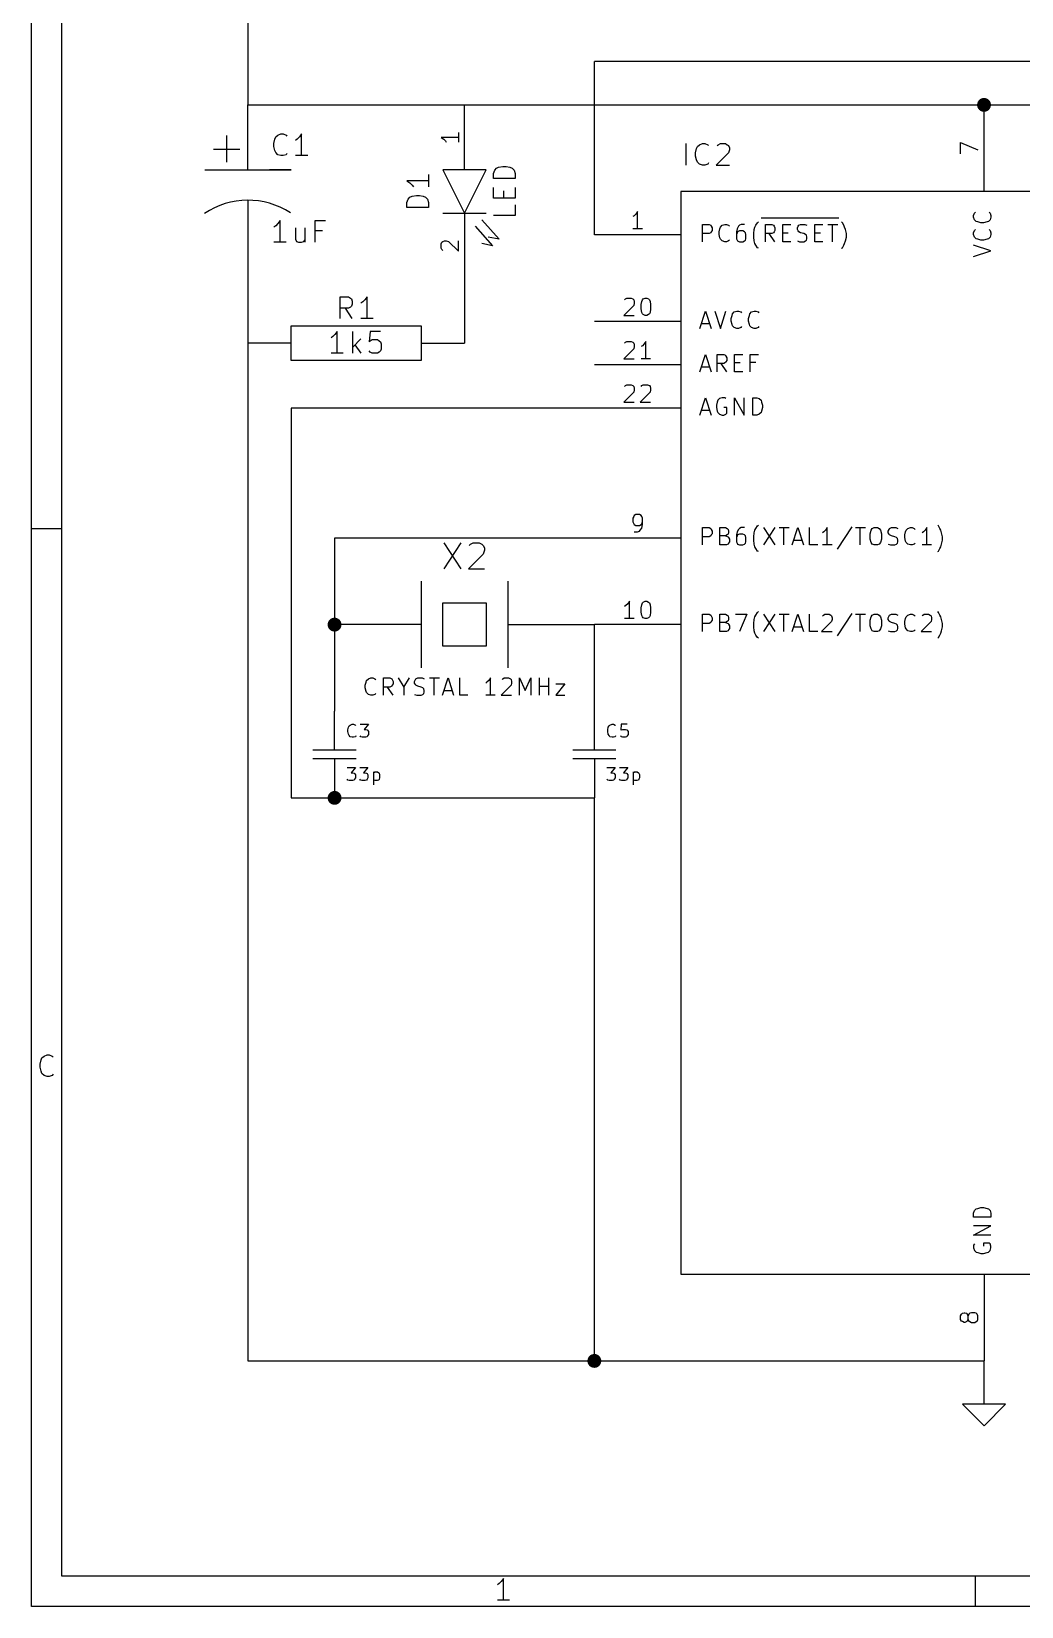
# Model space of a CAD drawing. Extents: x 4000 to 113000, y 4000 to 78670.
# Drawn here: x 4000 to 26866, y 4000 to 40365 of the extents above; entities that cross this region are included whole.
import ezdxf

# ---------------------------------------------------------------- set-up
doc = ezdxf.new("R2010")
doc.units = 0
for name, color, linetype in [('BLACK', 1, 'CONTINUOUS'), ('CYAN', 4, 'CONTINUOUS'), ('GREEN', 3, 'CONTINUOUS'), ('LIGHTYELLOW', 24, 'CONTINUOUS'), ('RED', 5, 'CONTINUOUS')]:
    doc.layers.add(name, color=color, linetype=linetype)

msp = doc.modelspace()

# ---------------------------------------------------------------- linework, layer by layer
at = {"layer": 'BLACK'}
for p, q in [((4000, 4000), (4000, 78670)), ((4700, 4700), (4700, 77970)), ((4000, 28890), (4700, 28890)), ((4290, 16710), (4360, 16740)), ((4360, 16740), (4410, 16740)), ((4410, 16740), (4480, 16710)), ((4200, 16520), (4220, 16620)), ((4200, 16450), (4200, 16520)), ((4220, 16360), (4200, 16450)), ((4220, 16620), (4240, 16670)), ((4240, 16670), (4290, 16710)), ((4480, 16710), (4500, 16690)), ((4240, 16310), (4220, 16360)), ((4290, 16260), (4240, 16310)), ((4360, 16240), (4290, 16260)), ((4410, 16240), (4360, 16240)), ((4480, 16260), (4410, 16240)), ((4500, 16290), (4480, 16260)), ((112300, 4700), (4700, 4700)), ((14800, 4530), (14760, 4500)), ((14850, 4580), (14800, 4530)), ((14900, 4650), (14850, 4580)), ((14900, 4150), (14900, 4650)), ((25800, 4000), (25800, 4700)), ((15040, 4150), (14760, 4150)), ((113000, 4000), (4000, 4000))]:
    msp.add_line(p, q, dxfattribs=at)
at = {"layer": 'CYAN'}
for p, q in [((9600, 37780), (9620, 37880)), ((9620, 37880), (9640, 37930)), ((9640, 37930), (9690, 37970)), ((9690, 37970), (9760, 38000)), ((9760, 38000), (9810, 38000)), ((9810, 38000), (9880, 37970)), ((9880, 37970), (9900, 37950)), ((10140, 37880), (10100, 37850)), ((10190, 37930), (10140, 37880)), ((10240, 38000), (10190, 37930)), ((10240, 37500), (10240, 38000)), ((9600, 37710), (9600, 37780)), ((9620, 37620), (9600, 37710)), ((9640, 37570), (9620, 37620)), ((9690, 37520), (9640, 37570)), ((9760, 37500), (9690, 37520)), ((9810, 37500), (9760, 37500)), ((9880, 37520), (9810, 37500)), ((9900, 37550), (9880, 37520)), ((10380, 37500), (10100, 37500)), ((19120, 37280), (19120, 37780)), ((19340, 37560), (19360, 37660)), ((19340, 37490), (19340, 37560)), ((19360, 37400), (19340, 37490)), ((19360, 37660), (19380, 37710)), ((19380, 37710), (19430, 37750)), ((19430, 37750), (19500, 37780)), ((19500, 37780), (19550, 37780)), ((19550, 37780), (19620, 37750)), ((19620, 37750), (19640, 37730)), ((20100, 37560), (19810, 37280)), ((19840, 37730), (19860, 37750)), ((19860, 37750), (19910, 37780)), ((19910, 37780), (20030, 37780)), ((20030, 37780), (20070, 37750)), ((20070, 37750), (20100, 37730)), ((20100, 37730), (20120, 37680)), ((20120, 37630), (20100, 37560)), ((20120, 37680), (20120, 37630)), ((14670, 37090), (14700, 37160)), ((14700, 37160), (14740, 37210)), ((14740, 37210), (14790, 37230)), ((14790, 37230), (14890, 37250)), ((14890, 37250), (14960, 37250)), ((14960, 37250), (15050, 37230)), ((15050, 37230), (15100, 37210)), ((15100, 37210), (15150, 37160)), ((15150, 37160), (15170, 37090)), ((19380, 37350), (19360, 37400)), ((19430, 37300), (19380, 37350)), ((19500, 37280), (19430, 37300)), ((19550, 37280), (19500, 37280)), ((19620, 37300), (19550, 37280)), ((19640, 37330), (19620, 37300)), ((19810, 37280), (20120, 37280)), ((13170, 36920), (12670, 36920)), ((12670, 36920), (12740, 36870)), ((12740, 36870), (12790, 36820)), ((12790, 36820), (12820, 36780)), ((13170, 37060), (13170, 36780)), ((14670, 36970), (14670, 37090)), ((15170, 36970), (14670, 36970)), ((14670, 36520), (14670, 36760)), ((15170, 37090), (15170, 36970)), ((15170, 36760), (15170, 36520)), ((12670, 36420), (12700, 36490)), ((12670, 36300), (12670, 36420)), ((12700, 36490), (12740, 36540)), ((12740, 36540), (12790, 36560)), ((12790, 36560), (12890, 36580)), ((12890, 36580), (12960, 36580)), ((12960, 36580), (13050, 36560)), ((13050, 36560), (13100, 36540)), ((13100, 36540), (13150, 36490)), ((13150, 36490), (13170, 36420)), ((13170, 36420), (13170, 36300)), ((15170, 36520), (14670, 36520)), ((14910, 36520), (14910, 36690)), ((13170, 36300), (12670, 36300)), ((15170, 36120), (14670, 36120)), ((15170, 36360), (15170, 36120)), ((20850, 36060), (22650, 36060)), ((25760, 36120), (25780, 36170)), ((25760, 36080), (25760, 36120)), ((25780, 36020), (25760, 36080)), ((25780, 36170), (25800, 36190)), ((25820, 35980), (25780, 36020)), ((26140, 36020), (26100, 35980)), ((26120, 36190), (26140, 36170)), ((26140, 36170), (26160, 36120)), ((26160, 36080), (26140, 36020)), ((26160, 36120), (26160, 36080)), ((9640, 35880), (9600, 35850)), ((9690, 35930), (9640, 35880)), ((9740, 36000), (9690, 35930)), ((9740, 35500), (9740, 36000)), ((10100, 35830), (10100, 35570)), ((10310, 35830), (10310, 35500)), ((10550, 35500), (10550, 36000)), ((10550, 36000), (10790, 36000)), ((10720, 35760), (10550, 35760)), ((19500, 35510), (19500, 35910)), ((19500, 35910), (19650, 35910)), ((19650, 35700), (19500, 35700)), ((19650, 35910), (19690, 35890)), ((19690, 35720), (19650, 35700)), ((19690, 35890), (19700, 35870)), ((19700, 35740), (19690, 35720)), ((19700, 35870), (19720, 35830)), ((19720, 35770), (19700, 35740)), ((19720, 35830), (19720, 35770)), ((19880, 35740), (19900, 35810)), ((19880, 35680), (19880, 35740)), ((19900, 35600), (19880, 35680)), ((19900, 35810), (19910, 35850)), ((19910, 35850), (19950, 35890)), ((19950, 35890), (20010, 35910)), ((20010, 35910), (20050, 35910)), ((20050, 35910), (20100, 35890)), ((20100, 35890), (20120, 35870)), ((20300, 35810), (20280, 35740)), ((20280, 35740), (20280, 35580)), ((20300, 35720), (20280, 35680)), ((20330, 35870), (20300, 35810)), ((20310, 35740), (20300, 35720)), ((20350, 35760), (20310, 35740)), ((20350, 35890), (20330, 35870)), ((20390, 35910), (20350, 35890)), ((20430, 35760), (20350, 35760)), ((20470, 35910), (20390, 35910)), ((20470, 35740), (20430, 35760)), ((20490, 35720), (20470, 35740)), ((20500, 35680), (20490, 35720)), ((20500, 35580), (20500, 35680)), ((20680, 35700), (20690, 35790)), ((20680, 35620), (20680, 35700)), ((20690, 35790), (20710, 35850)), ((20710, 35850), (20730, 35890)), ((20730, 35890), (20770, 35950)), ((20770, 35950), (20790, 35970)), ((20950, 35510), (20950, 35910)), ((20950, 35910), (21100, 35910)), ((21100, 35700), (20950, 35700)), ((21170, 35510), (21040, 35700)), ((21100, 35910), (21140, 35890)), ((21140, 35720), (21100, 35700)), ((21140, 35890), (21150, 35870)), ((21150, 35740), (21140, 35720)), ((21150, 35870), (21170, 35830)), ((21170, 35770), (21150, 35740)), ((21170, 35830), (21170, 35770)), ((21350, 35510), (21350, 35910)), ((21350, 35910), (21540, 35910)), ((21350, 35720), (21480, 35720)), ((21690, 35830), (21710, 35870)), ((21690, 35790), (21690, 35830)), ((21710, 35760), (21690, 35790)), ((21710, 35870), (21720, 35890)), ((21720, 35740), (21710, 35760)), ((21720, 35890), (21760, 35910)), ((21760, 35720), (21720, 35740)), ((21760, 35910), (21860, 35910)), ((21840, 35700), (21760, 35720)), ((21880, 35680), (21840, 35700)), ((21860, 35910), (21910, 35890)), ((21900, 35660), (21880, 35680)), ((21910, 35620), (21900, 35660)), ((22090, 35510), (22090, 35910)), ((22090, 35910), (22280, 35910)), ((22090, 35720), (22220, 35720)), ((22390, 35910), (22620, 35910)), ((22500, 35510), (22500, 35910)), ((22730, 35950), (22710, 35970)), ((22760, 35890), (22730, 35950)), ((22780, 35850), (22760, 35890)), ((22800, 35790), (22780, 35850)), ((22820, 35700), (22800, 35790)), ((22820, 35620), (22820, 35700)), ((25760, 35720), (25780, 35770)), ((25760, 35680), (25760, 35720)), ((25780, 35620), (25760, 35680)), ((25780, 35770), (25800, 35790)), ((25860, 35970), (25820, 35980)), ((25930, 35950), (25860, 35970)), ((25990, 35950), (25930, 35950)), ((26070, 35970), (25990, 35950)), ((26100, 35980), (26070, 35970)), ((26120, 35790), (26140, 35770)), ((26140, 35770), (26160, 35720)), ((26160, 35680), (26140, 35620)), ((26160, 35720), (26160, 35680)), ((9880, 35500), (9600, 35500)), ((10100, 35570), (10120, 35520)), ((10120, 35520), (10170, 35500)), ((10170, 35500), (10240, 35500)), ((10240, 35500), (10290, 35520)), ((10290, 35520), (10310, 35550)), ((19910, 35570), (19900, 35600)), ((19950, 35530), (19910, 35570)), ((20010, 35510), (19950, 35530)), ((20050, 35510), (20010, 35510)), ((20100, 35530), (20050, 35510)), ((20120, 35550), (20100, 35530)), ((20280, 35580), (20300, 35550)), ((20300, 35550), (20310, 35530)), ((20310, 35530), (20350, 35510)), ((20350, 35510), (20430, 35510)), ((20430, 35510), (20470, 35530)), ((20470, 35530), (20490, 35550)), ((20490, 35550), (20500, 35580)), ((20690, 35530), (20680, 35620)), ((20710, 35470), (20690, 35530)), ((20730, 35430), (20710, 35470)), ((20770, 35370), (20730, 35430)), ((20790, 35360), (20770, 35370)), ((21540, 35510), (21350, 35510)), ((21690, 35530), (21740, 35510)), ((21740, 35510), (21840, 35510)), ((21840, 35510), (21880, 35530)), ((21880, 35530), (21900, 35550)), ((21900, 35550), (21910, 35580)), ((21910, 35580), (21910, 35620)), ((22280, 35510), (22090, 35510)), ((22710, 35360), (22730, 35370)), ((22730, 35370), (22760, 35430)), ((22760, 35430), (22780, 35470)), ((22780, 35470), (22800, 35530)), ((22800, 35530), (22820, 35620)), ((26160, 35300), (25760, 35430)), ((25760, 35170), (26160, 35300)), ((25820, 35580), (25780, 35620)), ((25860, 35570), (25820, 35580)), ((25930, 35550), (25860, 35570)), ((25990, 35550), (25930, 35550)), ((26070, 35570), (25990, 35550)), ((26100, 35580), (26070, 35570)), ((26140, 35620), (26100, 35580)), ((11130, 33740), (11130, 34240)), ((11130, 34240), (11320, 34240)), ((11320, 34240), (11370, 34210)), ((11370, 34210), (11390, 34190)), ((11390, 34190), (11410, 34140)), ((11750, 34240), (11700, 34170)), ((11750, 33740), (11750, 34240)), ((11320, 33980), (11130, 33980)), ((11410, 33740), (11250, 33980)), ((11370, 34000), (11320, 33980)), ((11390, 34020), (11370, 34000)), ((11410, 34070), (11390, 34020)), ((11410, 34140), (11410, 34070)), ((11650, 34120), (11610, 34090)), ((11700, 34170), (11650, 34120)), ((19440, 33510), (19570, 33910)), ((19570, 33910), (19700, 33510)), ((19780, 33910), (19910, 33510)), ((19910, 33510), (20040, 33910)), ((20180, 33810), (20190, 33850)), ((20190, 33850), (20230, 33890)), ((20230, 33890), (20290, 33910)), ((20290, 33910), (20330, 33910)), ((20330, 33910), (20380, 33890)), ((20380, 33890), (20400, 33870)), ((20580, 33810), (20590, 33850)), ((20590, 33850), (20630, 33890)), ((20630, 33890), (20690, 33910)), ((20690, 33910), (20730, 33910)), ((20730, 33910), (20780, 33890)), ((20780, 33890), (20800, 33870)), ((11890, 33740), (11610, 33740)), ((19480, 33620), (19670, 33620)), ((20160, 33740), (20180, 33810)), ((20160, 33680), (20160, 33740)), ((20180, 33600), (20160, 33680)), ((20190, 33570), (20180, 33600)), ((20230, 33530), (20190, 33570)), ((20290, 33510), (20230, 33530)), ((20330, 33510), (20290, 33510)), ((20380, 33530), (20330, 33510)), ((20400, 33550), (20380, 33530)), ((20560, 33740), (20580, 33810)), ((20560, 33680), (20560, 33740)), ((20580, 33600), (20560, 33680)), ((20590, 33570), (20580, 33600)), ((20630, 33530), (20590, 33570)), ((20690, 33510), (20630, 33530)), ((20730, 33510), (20690, 33510)), ((20780, 33530), (20730, 33510)), ((20800, 33550), (20780, 33530)), ((10960, 33320), (10920, 33290)), ((11010, 33370), (10960, 33320)), ((11060, 33440), (11010, 33370)), ((11060, 32940), (11060, 33440)), ((11420, 32940), (11420, 33440)), ((11610, 33270), (11420, 33080)), ((11470, 33130), (11610, 32940)), ((11820, 33440), (11800, 33200)), ((11800, 33200), (11820, 33220)), ((12060, 33440), (11820, 33440)), ((11820, 33220), (11870, 33250)), ((11870, 33250), (11990, 33250)), ((11990, 33250), (12030, 33220)), ((12030, 33220), (12060, 33200)), ((12060, 33200), (12080, 33150)), ((12080, 33150), (12080, 33030)), ((11200, 32940), (10920, 32940)), ((11820, 32960), (11800, 32990)), ((11870, 32940), (11820, 32960)), ((11990, 32940), (11870, 32940)), ((12030, 32960), (11990, 32940)), ((12060, 32990), (12030, 32960)), ((12080, 33030), (12060, 32990)), ((19440, 32510), (19570, 32910)), ((19570, 32910), (19700, 32510)), ((19840, 32510), (19840, 32910)), ((19840, 32910), (19990, 32910)), ((19990, 32910), (20030, 32890)), ((20030, 32890), (20040, 32870)), ((20040, 32740), (20030, 32720)), ((20040, 32870), (20060, 32830)), ((20060, 32770), (20040, 32740)), ((20060, 32830), (20060, 32770)), ((20240, 32510), (20240, 32910)), ((20240, 32910), (20430, 32910)), ((20600, 32510), (20600, 32910)), ((20600, 32910), (20790, 32910)), ((19480, 32620), (19670, 32620)), ((19990, 32700), (19840, 32700)), ((20060, 32510), (19930, 32700)), ((20030, 32720), (19990, 32700)), ((20240, 32720), (20370, 32720)), ((20430, 32510), (20240, 32510)), ((20730, 32720), (20600, 32720)), ((19440, 31510), (19570, 31910)), ((19570, 31910), (19700, 31510)), ((19840, 31810), (19820, 31740)), ((19820, 31740), (19820, 31680)), ((19820, 31680), (19840, 31600)), ((19850, 31850), (19840, 31810)), ((19890, 31890), (19850, 31850)), ((19950, 31910), (19890, 31890)), ((20010, 31910), (19950, 31910)), ((20060, 31680), (19990, 31680)), ((20040, 31890), (20010, 31910)), ((20060, 31550), (20060, 31680)), ((20240, 31510), (20240, 31910)), ((20240, 31910), (20460, 31510)), ((20460, 31510), (20460, 31910)), ((20660, 31510), (20660, 31910)), ((20660, 31910), (20750, 31910)), ((20750, 31910), (20810, 31890)), ((20810, 31890), (20850, 31850)), ((20850, 31850), (20860, 31810)), ((20860, 31810), (20880, 31740)), ((20880, 31680), (20860, 31600)), ((20880, 31740), (20880, 31680)), ((19480, 31620), (19670, 31620)), ((19840, 31600), (19850, 31570)), ((19850, 31570), (19890, 31530)), ((19890, 31530), (19950, 31510)), ((19950, 31510), (19990, 31510)), ((19990, 31510), (20040, 31530)), ((20040, 31530), (20060, 31550)), ((20750, 31510), (20660, 31510)), ((20810, 31530), (20750, 31510)), ((20850, 31570), (20810, 31530)), ((20860, 31600), (20850, 31570)), ((19500, 28510), (19500, 28910)), ((19500, 28910), (19650, 28910)), ((19650, 28910), (19690, 28890)), ((19690, 28890), (19700, 28870)), ((19700, 28740), (19690, 28720)), ((19700, 28870), (19720, 28830)), ((19720, 28770), (19700, 28740)), ((19720, 28830), (19720, 28770)), ((19900, 28510), (19900, 28910)), ((19900, 28910), (20030, 28910)), ((20030, 28910), (20070, 28890)), ((20070, 28740), (20030, 28720)), ((20070, 28890), (20090, 28870)), ((20090, 28760), (20070, 28740)), ((20090, 28870), (20100, 28830)), ((20100, 28790), (20090, 28760)), ((20100, 28830), (20100, 28790)), ((20300, 28810), (20280, 28740)), ((20280, 28740), (20280, 28580)), ((20330, 28870), (20300, 28810)), ((20310, 28740), (20300, 28720)), ((20350, 28760), (20310, 28740)), ((20350, 28890), (20330, 28870)), ((20390, 28910), (20350, 28890)), ((20430, 28760), (20350, 28760)), ((20470, 28910), (20390, 28910)), ((20470, 28740), (20430, 28760)), ((20490, 28720), (20470, 28740)), ((20680, 28700), (20690, 28790)), ((20690, 28790), (20710, 28850)), ((20710, 28850), (20730, 28890)), ((20730, 28890), (20770, 28950)), ((20770, 28950), (20790, 28970)), ((20910, 28910), (21170, 28510)), ((21170, 28910), (20910, 28510)), ((21270, 28910), (21500, 28910)), ((21380, 28510), (21380, 28910)), ((21570, 28510), (21700, 28910)), ((21700, 28910), (21830, 28510)), ((21970, 28510), (21970, 28910)), ((22300, 28810), (22270, 28790)), ((22340, 28850), (22300, 28810)), ((22380, 28910), (22340, 28850)), ((22380, 28510), (22380, 28910)), ((22950, 28930), (22610, 28410)), ((23030, 28910), (23260, 28910)), ((23140, 28510), (23140, 28910)), ((23370, 28770), (23390, 28850)), ((23370, 28640), (23370, 28770)), ((23390, 28850), (23420, 28890)), ((23420, 28890), (23460, 28910)), ((23460, 28910), (23540, 28910)), ((23540, 28910), (23580, 28890)), ((23580, 28890), (23610, 28850)), ((23610, 28850), (23630, 28770)), ((23630, 28770), (23630, 28640)), ((23790, 28830), (23810, 28870)), ((23790, 28790), (23790, 28830)), ((23810, 28760), (23790, 28790)), ((23810, 28870), (23820, 28890)), ((23820, 28740), (23810, 28760)), ((23820, 28890), (23860, 28910)), ((23860, 28720), (23820, 28740)), ((23860, 28910), (23960, 28910)), ((23960, 28910), (24010, 28890)), ((24170, 28740), (24190, 28810)), ((24170, 28680), (24170, 28740)), ((24190, 28810), (24200, 28850)), ((24200, 28850), (24240, 28890)), ((24240, 28890), (24300, 28910)), ((24300, 28910), (24340, 28910)), ((24340, 28910), (24390, 28890)), ((24390, 28890), (24410, 28870)), ((24600, 28810), (24570, 28790)), ((24640, 28850), (24600, 28810)), ((24680, 28910), (24640, 28850)), ((24680, 28510), (24680, 28910)), ((24950, 28950), (24930, 28970)), ((24980, 28890), (24950, 28950)), ((25000, 28850), (24980, 28890)), ((25020, 28790), (25000, 28850)), ((25040, 28700), (25020, 28790)), ((13520, 28560), (13920, 27960)), ((13920, 28560), (13520, 27960)), ((14110, 28500), (14140, 28530)), ((14140, 28530), (14200, 28560)), ((14200, 28560), (14340, 28560)), ((14340, 28560), (14400, 28530)), ((14400, 28530), (14430, 28500)), ((14430, 28500), (14460, 28440)), ((14460, 28390), (14430, 28300)), ((14460, 28440), (14460, 28390)), ((19650, 28700), (19500, 28700)), ((19690, 28720), (19650, 28700)), ((20030, 28720), (19900, 28720)), ((20050, 28510), (19900, 28510)), ((20030, 28720), (20090, 28700)), ((20090, 28530), (20050, 28510)), ((20090, 28700), (20100, 28680)), ((20100, 28550), (20090, 28530)), ((20100, 28680), (20120, 28640)), ((20120, 28580), (20100, 28550)), ((20120, 28640), (20120, 28580)), ((20300, 28720), (20280, 28680)), ((20280, 28580), (20300, 28550)), ((20300, 28550), (20310, 28530)), ((20310, 28530), (20350, 28510)), ((20350, 28510), (20430, 28510)), ((20430, 28510), (20470, 28530)), ((20470, 28530), (20490, 28550)), ((20500, 28680), (20490, 28720)), ((20490, 28550), (20500, 28580)), ((20500, 28580), (20500, 28680)), ((20680, 28620), (20680, 28700)), ((20690, 28530), (20680, 28620)), ((20710, 28470), (20690, 28530)), ((20730, 28430), (20710, 28470)), ((20770, 28370), (20730, 28430)), ((20790, 28360), (20770, 28370)), ((21610, 28620), (21800, 28620)), ((22160, 28510), (21970, 28510)), ((22490, 28510), (22270, 28510)), ((23390, 28570), (23370, 28640)), ((23420, 28530), (23390, 28570)), ((23460, 28510), (23420, 28530)), ((23540, 28510), (23460, 28510)), ((23580, 28530), (23540, 28510)), ((23610, 28570), (23580, 28530)), ((23630, 28640), (23610, 28570)), ((23790, 28530), (23840, 28510)), ((23840, 28510), (23940, 28510)), ((23940, 28700), (23860, 28720)), ((23980, 28680), (23940, 28700)), ((23940, 28510), (23980, 28530)), ((24000, 28660), (23980, 28680)), ((23980, 28530), (24000, 28550)), ((24010, 28620), (24000, 28660)), ((24000, 28550), (24010, 28580)), ((24010, 28580), (24010, 28620)), ((24190, 28600), (24170, 28680)), ((24200, 28570), (24190, 28600)), ((24240, 28530), (24200, 28570)), ((24300, 28510), (24240, 28530)), ((24340, 28510), (24300, 28510)), ((24390, 28530), (24340, 28510)), ((24410, 28550), (24390, 28530)), ((24790, 28510), (24570, 28510)), ((24930, 28360), (24950, 28370)), ((24950, 28370), (24980, 28430)), ((24980, 28430), (25000, 28470)), ((25000, 28470), (25020, 28530)), ((25020, 28530), (25040, 28620)), ((25040, 28620), (25040, 28700)), ((14430, 28300), (14090, 27960)), ((14090, 27960), (14460, 27960)), ((20730, 26890), (20770, 26950)), ((20770, 26950), (20790, 26970)), ((22950, 26930), (22610, 26410)), ((24950, 26950), (24930, 26970)), ((24980, 26890), (24950, 26950)), ((19500, 26510), (19500, 26910)), ((19500, 26910), (19650, 26910)), ((19650, 26700), (19500, 26700)), ((19650, 26910), (19690, 26890)), ((19690, 26720), (19650, 26700)), ((19690, 26890), (19700, 26870)), ((19700, 26740), (19690, 26720)), ((19700, 26870), (19720, 26830)), ((19720, 26770), (19700, 26740)), ((19720, 26830), (19720, 26770)), ((19900, 26510), (19900, 26910)), ((19900, 26910), (20030, 26910)), ((20030, 26720), (19900, 26720)), ((20030, 26910), (20070, 26890)), ((20070, 26740), (20030, 26720)), ((20030, 26720), (20090, 26700)), ((20070, 26890), (20090, 26870)), ((20090, 26760), (20070, 26740)), ((20090, 26870), (20100, 26830)), ((20100, 26790), (20090, 26760)), ((20090, 26700), (20100, 26680)), ((20100, 26550), (20090, 26530)), ((20100, 26830), (20100, 26790)), ((20100, 26680), (20120, 26640)), ((20120, 26580), (20100, 26550)), ((20120, 26640), (20120, 26580)), ((20260, 26910), (20520, 26910)), ((20520, 26910), (20350, 26510)), ((20680, 26700), (20690, 26790)), ((20680, 26620), (20680, 26700)), ((20690, 26530), (20680, 26620)), ((20690, 26790), (20710, 26850)), ((20710, 26850), (20730, 26890)), ((20910, 26910), (21170, 26510)), ((21170, 26910), (20910, 26510)), ((21270, 26910), (21500, 26910)), ((21380, 26510), (21380, 26910)), ((21570, 26510), (21700, 26910)), ((21610, 26620), (21800, 26620)), ((21700, 26910), (21830, 26510)), ((21970, 26510), (21970, 26910)), ((22480, 26740), (22250, 26510)), ((22270, 26870), (22290, 26890)), ((22290, 26890), (22320, 26910)), ((22320, 26910), (22420, 26910)), ((22420, 26910), (22460, 26890)), ((22460, 26890), (22480, 26870)), ((22480, 26870), (22490, 26830)), ((22490, 26790), (22480, 26740)), ((22490, 26830), (22490, 26790)), ((23030, 26910), (23260, 26910)), ((23140, 26510), (23140, 26910)), ((23370, 26770), (23390, 26850)), ((23370, 26640), (23370, 26770)), ((23390, 26570), (23370, 26640)), ((23390, 26850), (23420, 26890)), ((23420, 26530), (23390, 26570)), ((23420, 26890), (23460, 26910)), ((23460, 26910), (23540, 26910)), ((23540, 26910), (23580, 26890)), ((23580, 26890), (23610, 26850)), ((23610, 26570), (23580, 26530)), ((23610, 26850), (23630, 26770)), ((23630, 26640), (23610, 26570)), ((23630, 26770), (23630, 26640)), ((23790, 26830), (23810, 26870)), ((23790, 26790), (23790, 26830)), ((23810, 26760), (23790, 26790)), ((23810, 26870), (23820, 26890)), ((23820, 26740), (23810, 26760)), ((23820, 26890), (23860, 26910)), ((23860, 26720), (23820, 26740)), ((23860, 26910), (23960, 26910)), ((23940, 26700), (23860, 26720)), ((23980, 26680), (23940, 26700)), ((23960, 26910), (24010, 26890)), ((24000, 26660), (23980, 26680)), ((23980, 26530), (24000, 26550)), ((24010, 26620), (24000, 26660)), ((24000, 26550), (24010, 26580)), ((24010, 26580), (24010, 26620)), ((24170, 26740), (24190, 26810)), ((24170, 26680), (24170, 26740)), ((24190, 26600), (24170, 26680)), ((24190, 26810), (24200, 26850)), ((24200, 26570), (24190, 26600)), ((24200, 26850), (24240, 26890)), ((24240, 26530), (24200, 26570)), ((24240, 26890), (24300, 26910)), ((24300, 26910), (24340, 26910)), ((24340, 26910), (24390, 26890)), ((24390, 26890), (24410, 26870)), ((24410, 26550), (24390, 26530)), ((24780, 26740), (24550, 26510)), ((24570, 26870), (24590, 26890)), ((24590, 26890), (24620, 26910)), ((24620, 26910), (24720, 26910)), ((24720, 26910), (24760, 26890)), ((24760, 26890), (24780, 26870)), ((24780, 26870), (24790, 26830)), ((24790, 26790), (24780, 26740)), ((24790, 26830), (24790, 26790)), ((25000, 26850), (24980, 26890)), ((25020, 26790), (25000, 26850)), ((25040, 26700), (25020, 26790)), ((25020, 26530), (25040, 26620)), ((25040, 26620), (25040, 26700)), ((20050, 26510), (19900, 26510)), ((20090, 26530), (20050, 26510)), ((20710, 26470), (20690, 26530)), ((20730, 26430), (20710, 26470)), ((20770, 26370), (20730, 26430)), ((20790, 26360), (20770, 26370)), ((22160, 26510), (21970, 26510)), ((22250, 26510), (22490, 26510)), ((23460, 26510), (23420, 26530)), ((23540, 26510), (23460, 26510)), ((23580, 26530), (23540, 26510)), ((23790, 26530), (23840, 26510)), ((23840, 26510), (23940, 26510)), ((23940, 26510), (23980, 26530)), ((24300, 26510), (24240, 26530)), ((24340, 26510), (24300, 26510)), ((24390, 26530), (24340, 26510)), ((24550, 26510), (24790, 26510)), ((24930, 26360), (24950, 26370)), ((24950, 26370), (24980, 26430)), ((24980, 26430), (25000, 26470)), ((25000, 26470), (25020, 26530)), ((11710, 25270), (11730, 25340)), ((11710, 25210), (11710, 25270)), ((11730, 25130), (11710, 25210)), ((11730, 25340), (11740, 25380)), ((11740, 25100), (11730, 25130)), ((11740, 25380), (11780, 25420)), ((11780, 25060), (11740, 25100)), ((11780, 25420), (11840, 25440)), ((11840, 25440), (11880, 25440)), ((11880, 25440), (11930, 25420)), ((11930, 25420), (11950, 25400)), ((12130, 25040), (12130, 25440)), ((12130, 25440), (12280, 25440)), ((12280, 25230), (12130, 25230)), ((12350, 25040), (12220, 25230)), ((12280, 25440), (12320, 25420)), ((12320, 25250), (12280, 25230)), ((12320, 25420), (12330, 25400)), ((12330, 25270), (12320, 25250)), ((12330, 25400), (12350, 25360)), ((12350, 25300), (12330, 25270)), ((12350, 25360), (12350, 25300)), ((12470, 25440), (12600, 25230)), ((12600, 25230), (12730, 25440)), ((12600, 25230), (12600, 25040)), ((12850, 25360), (12870, 25400)), ((12850, 25320), (12850, 25360)), ((12870, 25290), (12850, 25320)), ((12870, 25400), (12880, 25420)), ((12880, 25270), (12870, 25290)), ((12880, 25420), (12920, 25440)), ((12920, 25250), (12880, 25270)), ((12920, 25440), (13020, 25440)), ((13000, 25230), (12920, 25250)), ((13040, 25210), (13000, 25230)), ((13020, 25440), (13070, 25420)), ((13060, 25190), (13040, 25210)), ((13070, 25150), (13060, 25190)), ((13060, 25080), (13070, 25110)), ((13070, 25110), (13070, 25150)), ((13190, 25440), (13420, 25440)), ((13300, 25040), (13300, 25440)), ((13490, 25040), (13620, 25440)), ((13530, 25150), (13720, 25150)), ((13620, 25440), (13750, 25040)), ((13890, 25040), (13890, 25440)), ((14520, 25340), (14490, 25320)), ((14560, 25380), (14520, 25340)), ((14600, 25440), (14560, 25380)), ((14600, 25040), (14600, 25440)), ((15080, 25270), (14850, 25040)), ((14870, 25400), (14890, 25420)), ((14890, 25420), (14920, 25440)), ((14920, 25440), (15020, 25440)), ((15020, 25440), (15060, 25420)), ((15060, 25420), (15080, 25400)), ((15080, 25400), (15090, 25360)), ((15090, 25320), (15080, 25270)), ((15090, 25360), (15090, 25320)), ((15270, 25040), (15270, 25440)), ((15270, 25440), (15400, 25150)), ((15400, 25150), (15530, 25440)), ((15530, 25440), (15530, 25040)), ((15730, 25040), (15730, 25440)), ((15730, 25250), (15950, 25250)), ((15950, 25040), (15950, 25440)), ((16110, 25300), (16320, 25300)), ((16320, 25300), (16110, 25040)), ((11840, 25040), (11780, 25060)), ((11880, 25040), (11840, 25040)), ((11930, 25060), (11880, 25040)), ((11950, 25080), (11930, 25060)), ((12850, 25060), (12900, 25040)), ((12900, 25040), (13000, 25040)), ((13000, 25040), (13040, 25060)), ((13040, 25060), (13060, 25080)), ((14080, 25040), (13890, 25040)), ((14710, 25040), (14490, 25040)), ((14850, 25040), (15090, 25040)), ((16110, 25040), (16320, 25040)), ((11360, 24350), (11410, 24370)), ((11410, 24370), (11440, 24370)), ((11440, 24370), (11480, 24350)), ((11590, 24370), (11780, 24370)), ((11780, 24370), (11680, 24250)), ((17360, 24350), (17410, 24370)), ((17410, 24370), (17440, 24370)), ((17440, 24370), (17480, 24350)), ((17620, 24370), (17610, 24230)), ((17760, 24370), (17620, 24370)), ((11310, 24240), (11320, 24300)), ((11310, 24200), (11310, 24240)), ((11320, 24140), (11310, 24200)), ((11320, 24300), (11340, 24330)), ((11340, 24110), (11320, 24140)), ((11340, 24330), (11360, 24350)), ((11360, 24080), (11340, 24110)), ((11410, 24070), (11360, 24080)), ((11440, 24070), (11410, 24070)), ((11480, 24080), (11440, 24070)), ((11480, 24350), (11490, 24340)), ((11490, 24100), (11480, 24080)), ((11610, 24080), (11590, 24100)), ((11640, 24070), (11610, 24080)), ((11720, 24070), (11640, 24070)), ((11680, 24250), (11720, 24250)), ((11720, 24250), (11750, 24240)), ((11750, 24080), (11720, 24070)), ((11750, 24240), (11760, 24230)), ((11760, 24100), (11750, 24080)), ((11760, 24230), (11780, 24200)), ((11780, 24130), (11760, 24100)), ((11780, 24200), (11780, 24130)), ((17310, 24240), (17320, 24300)), ((17310, 24200), (17310, 24240)), ((17320, 24140), (17310, 24200)), ((17320, 24300), (17340, 24330)), ((17340, 24110), (17320, 24140)), ((17340, 24330), (17360, 24350)), ((17360, 24080), (17340, 24110)), ((17410, 24070), (17360, 24080)), ((17440, 24070), (17410, 24070)), ((17480, 24080), (17440, 24070)), ((17480, 24350), (17490, 24340)), ((17490, 24100), (17480, 24080)), ((17610, 24230), (17620, 24240)), ((17620, 24080), (17610, 24100)), ((17620, 24240), (17650, 24250)), ((17650, 24070), (17620, 24080)), ((17650, 24250), (17720, 24250)), ((17720, 24070), (17650, 24070)), ((17720, 24250), (17750, 24240)), ((17750, 24080), (17720, 24070)), ((17750, 24240), (17760, 24230)), ((17760, 24100), (17750, 24080)), ((17760, 24230), (17780, 24200)), ((17780, 24130), (17760, 24100)), ((17780, 24200), (17780, 24130)), ((11290, 23370), (11480, 23370)), ((11480, 23370), (11380, 23250)), ((11580, 23370), (11770, 23370)), ((11770, 23370), (11670, 23250)), ((17290, 23370), (17480, 23370)), ((17480, 23370), (17380, 23250)), ((17580, 23370), (17770, 23370)), ((17770, 23370), (17670, 23250)), ((11310, 23080), (11290, 23100)), ((11340, 23070), (11310, 23080)), ((11420, 23070), (11340, 23070)), ((11380, 23250), (11420, 23250)), ((11420, 23250), (11450, 23240)), ((11450, 23080), (11420, 23070)), ((11450, 23240), (11460, 23230)), ((11460, 23100), (11450, 23080)), ((11460, 23230), (11480, 23200)), ((11480, 23130), (11460, 23100)), ((11480, 23200), (11480, 23130)), ((11600, 23080), (11580, 23100)), ((11630, 23070), (11600, 23080)), ((11710, 23070), (11630, 23070)), ((11670, 23250), (11710, 23250)), ((11710, 23250), (11740, 23240)), ((11740, 23080), (11710, 23070)), ((11740, 23240), (11750, 23230)), ((11750, 23100), (11740, 23080)), ((11750, 23230), (11770, 23200)), ((11770, 23130), (11750, 23100)), ((11770, 23200), (11770, 23130)), ((11900, 23270), (11900, 22970)), ((11900, 23250), (11930, 23270)), ((11930, 23070), (11900, 23080)), ((11930, 23270), (11990, 23270)), ((11990, 23070), (11930, 23070)), ((11990, 23270), (12020, 23250)), ((12020, 23080), (11990, 23070)), ((12020, 23250), (12030, 23240)), ((12030, 23100), (12020, 23080)), ((12030, 23240), (12040, 23210)), ((12040, 23130), (12030, 23100)), ((12040, 23210), (12040, 23130)), ((17310, 23080), (17290, 23100)), ((17340, 23070), (17310, 23080)), ((17420, 23070), (17340, 23070)), ((17380, 23250), (17420, 23250)), ((17420, 23250), (17450, 23240)), ((17450, 23080), (17420, 23070)), ((17450, 23240), (17460, 23230)), ((17460, 23100), (17450, 23080)), ((17460, 23230), (17480, 23200)), ((17480, 23130), (17460, 23100)), ((17480, 23200), (17480, 23130)), ((17600, 23080), (17580, 23100)), ((17630, 23070), (17600, 23080)), ((17710, 23070), (17630, 23070)), ((17670, 23250), (17710, 23250)), ((17710, 23250), (17740, 23240)), ((17740, 23080), (17710, 23070)), ((17740, 23240), (17750, 23230)), ((17750, 23100), (17740, 23080)), ((17750, 23230), (17770, 23200)), ((17770, 23130), (17750, 23100)), ((17770, 23200), (17770, 23130)), ((17900, 23270), (17900, 22970)), ((17900, 23250), (17930, 23270)), ((17930, 23070), (17900, 23080)), ((17930, 23270), (17990, 23270)), ((17990, 23070), (17930, 23070)), ((17990, 23270), (18020, 23250)), ((18020, 23080), (17990, 23070)), ((18020, 23250), (18030, 23240)), ((18030, 23100), (18020, 23080)), ((18030, 23240), (18040, 23210)), ((18040, 23130), (18030, 23100)), ((18040, 23210), (18040, 23130)), ((25760, 13080), (25780, 13140)), ((25780, 13140), (25820, 13180)), ((25820, 13180), (25860, 13190)), ((25860, 13190), (25930, 13210)), ((25930, 13210), (25990, 13210)), ((25990, 13210), (26070, 13190)), ((26070, 13190), (26100, 13180)), ((26100, 13180), (26140, 13140)), ((26140, 13140), (26160, 13080)), ((25760, 12990), (25760, 13080)), ((26160, 12990), (25760, 12990)), ((25760, 12570), (26160, 12790)), ((26160, 12790), (25760, 12790)), ((26160, 13080), (26160, 12990)), ((26160, 12570), (25760, 12570)), ((25780, 12370), (25760, 12340)), ((26120, 12390), (25990, 12390)), ((25990, 12390), (25990, 12320)), ((26140, 12370), (26120, 12390)), ((26160, 12320), (26140, 12370)), ((25760, 12340), (25760, 12280)), ((25760, 12280), (25780, 12220)), ((25780, 12220), (25820, 12180)), ((25820, 12180), (25860, 12170)), ((25860, 12170), (25930, 12150)), ((25930, 12150), (25990, 12150)), ((25990, 12150), (26070, 12170)), ((26070, 12170), (26100, 12180)), ((26100, 12180), (26140, 12220)), ((26140, 12220), (26160, 12280)), ((26160, 12280), (26160, 12320))]:
    msp.add_line(p, q, dxfattribs=at)
at = {"layer": 'GREEN'}
for p, q in [((9000, 71170), (9000, 38670)), ((17000, 35670), (17000, 39670)), ((40000, 39670), (17000, 39670)), ((9000, 38670), (59000, 38670)), ((9000, 34670), (9000, 9670)), ((14000, 34670), (14000, 33170)), ((17000, 31670), (10000, 31670)), ((10000, 31670), (10000, 22670)), ((17000, 28670), (11000, 28670)), ((11000, 28670), (11000, 24670)), ((17000, 24670), (17000, 26670)), ((10000, 22670), (17000, 22670)), ((17000, 9670), (17000, 22670)), ((9000, 9670), (26000, 9670)), ((26000, 8670), (26000, 9670))]:
    msp.add_line(p, q, dxfattribs=at)
at = {"layer": 'GREEN', "const_width": 160}
for points in [[(25920, 38670, 1), (26080, 38670, 1)], [(10920, 26670, 1), (11080, 26670, 1)], [(10920, 22670, 1), (11080, 22670, 1)], [(16920, 9670, 1), (17080, 9670, 1)]]:
    msp.add_lwpolyline(points, format="xyb", close=True, dxfattribs=at)
at = {"layer": 'LIGHTYELLOW'}
for p, q in [((19000, 36670), (19000, 11670)), ((34000, 36670), (19000, 36670)), ((13500, 27170), (14500, 27170)), ((13500, 26170), (13500, 27170)), ((14500, 27170), (14500, 26170)), ((14500, 26170), (13500, 26170)), ((19000, 11670), (34000, 11670))]:
    msp.add_line(p, q, dxfattribs=at)
at = {"layer": 'RED'}
for p, q in [((9000, 37170), (9000, 38670)), ((14000, 37170), (14000, 38670)), ((26000, 36670), (26000, 38670)), ((8510, 37350), (8510, 37960)), ((13860, 37920), (13460, 37920)), ((13460, 37920), (13520, 37880)), ((13520, 37880), (13560, 37840)), ((13560, 37840), (13580, 37810)), ((13860, 38030), (13860, 37810)), ((8200, 37650), (8810, 37650)), ((25460, 37540), (25460, 37800)), ((25460, 37800), (25860, 37630)), ((8000, 37170), (10000, 37170)), ((10000, 37170), (9500, 37170)), ((13500, 37170), (14000, 36170)), ((14500, 37170), (13500, 37170)), ((14000, 36170), (14500, 37170)), ((9000, 36470), (9000, 34670)), ((19000, 36670), (19000, 11670)), ((34000, 36670), (19000, 36670)), ((13500, 36170), (14500, 36170)), ((14000, 36170), (14000, 34670)), ((14400, 36020), (14800, 35570)), ((17920, 36110), (17890, 36090)), ((17960, 36150), (17920, 36110)), ((18000, 36210), (17960, 36150)), ((18000, 35810), (18000, 36210)), ((14250, 35870), (14650, 35420)), ((19000, 35670), (17000, 35670)), ((18110, 35810), (17890, 35810)), ((13460, 35460), (13480, 35500)), ((13460, 35360), (13460, 35460)), ((13480, 35330), (13460, 35360)), ((13480, 35500), (13500, 35520)), ((13500, 35310), (13480, 35330)), ((13500, 35520), (13540, 35530)), ((13540, 35530), (13580, 35530)), ((13580, 35530), (13630, 35520)), ((13630, 35520), (13860, 35290)), ((13860, 35290), (13860, 35530)), ((14650, 35420), (14400, 35470)), ((14800, 35570), (14550, 35620)), ((17700, 34170), (17720, 34190)), ((17720, 34190), (17750, 34210)), ((17750, 34210), (17850, 34210)), ((17850, 34210), (17890, 34190)), ((17890, 34190), (17910, 34170)), ((18110, 34170), (18130, 34190)), ((18130, 34190), (18170, 34210)), ((18170, 34210), (18210, 34210)), ((18210, 34210), (18250, 34190)), ((18250, 34190), (18270, 34170)), ((17910, 34040), (17680, 33810)), ((17910, 34170), (17920, 34130)), ((17920, 34090), (17910, 34040)), ((17920, 34130), (17920, 34090)), ((18080, 34060), (18100, 34130)), ((18080, 33960), (18080, 34060)), ((18100, 33880), (18080, 33960)), ((18100, 34130), (18110, 34170)), ((18110, 33850), (18100, 33880)), ((18130, 33830), (18110, 33850)), ((18170, 33810), (18130, 33830)), ((18250, 33830), (18210, 33810)), ((18270, 33850), (18250, 33830)), ((18270, 34170), (18290, 34130)), ((18290, 33880), (18270, 33850)), ((18290, 34130), (18300, 34060)), ((18300, 33960), (18290, 33880)), ((18300, 34060), (18300, 33960)), ((10000, 32770), (10000, 33570)), ((10000, 33570), (13000, 33570)), ((13000, 33570), (13000, 32770)), ((19000, 33670), (17000, 33670)), ((17680, 33810), (17920, 33810)), ((18210, 33810), (18170, 33810)), ((10000, 33170), (9000, 33170)), ((13000, 33170), (14000, 33170)), ((17700, 33170), (17720, 33190)), ((17720, 33190), (17750, 33210)), ((17750, 33210), (17850, 33210)), ((17850, 33210), (17890, 33190)), ((17890, 33190), (17910, 33170)), ((17910, 33170), (17920, 33130)), ((17920, 33130), (17920, 33090)), ((18110, 33110), (18080, 33090)), ((18150, 33150), (18110, 33110)), ((18190, 33210), (18150, 33150)), ((18190, 32810), (18190, 33210)), ((13000, 32770), (10000, 32770)), ((17910, 33040), (17680, 32810)), ((17680, 32810), (17920, 32810)), ((17920, 33090), (17910, 33040)), ((18300, 32810), (18080, 32810)), ((19000, 32670), (17000, 32670)), ((17910, 32040), (17680, 31810)), ((17700, 32170), (17720, 32190)), ((17720, 32190), (17750, 32210)), ((17750, 32210), (17850, 32210)), ((17850, 32210), (17890, 32190)), ((17890, 32190), (17910, 32170)), ((17910, 32170), (17920, 32130)), ((17920, 32090), (17910, 32040)), ((17920, 32130), (17920, 32090)), ((18290, 32040), (18060, 31810)), ((18080, 32170), (18100, 32190)), ((18100, 32190), (18130, 32210)), ((18130, 32210), (18230, 32210)), ((18230, 32210), (18270, 32190)), ((18270, 32190), (18290, 32170)), ((18290, 32170), (18300, 32130)), ((18300, 32090), (18290, 32040)), ((18300, 32130), (18300, 32090)), ((19000, 31670), (17000, 31670)), ((17680, 31810), (17920, 31810)), ((18060, 31810), (18300, 31810)), ((17910, 29170), (17890, 29130)), ((17890, 29130), (17890, 29040)), ((17920, 29190), (17910, 29170)), ((17960, 29210), (17920, 29190)), ((18040, 29210), (17960, 29210)), ((18080, 29190), (18040, 29210)), ((18100, 29170), (18080, 29190)), ((18110, 29130), (18100, 29170)), ((18110, 28980), (18110, 29130)), ((17890, 29040), (17910, 29000)), ((17910, 29000), (17920, 28980)), ((17920, 28980), (17960, 28960)), ((17920, 28810), (18000, 28810)), ((17960, 28960), (18040, 28960)), ((18000, 28810), (18040, 28830)), ((18040, 28960), (18080, 28980)), ((18040, 28830), (18060, 28850)), ((18060, 28850), (18100, 28900)), ((18080, 28980), (18100, 29000)), ((18100, 29000), (18110, 29040)), ((18100, 28900), (18110, 28980)), ((19000, 28670), (17000, 28670)), ((13000, 27670), (13000, 25670)), ((15000, 27670), (15000, 25670)), ((13500, 27170), (14500, 27170)), ((13500, 26170), (13500, 27170)), ((14500, 27170), (14500, 26170)), ((17730, 27110), (17700, 27090)), ((17770, 27150), (17730, 27110)), ((17810, 27210), (17770, 27150)), ((17810, 26810), (17810, 27210)), ((18080, 27060), (18100, 27130)), ((18080, 26960), (18080, 27060)), ((18100, 26880), (18080, 26960)), ((18100, 27130), (18110, 27170)), ((18110, 27170), (18130, 27190)), ((18130, 27190), (18170, 27210)), ((18170, 27210), (18210, 27210)), ((18210, 27210), (18250, 27190)), ((18250, 27190), (18270, 27170)), ((18270, 27170), (18290, 27130)), ((18290, 27130), (18300, 27060)), ((18300, 26960), (18290, 26880)), ((18300, 27060), (18300, 26960)), ((13000, 26670), (11000, 26670)), ((15000, 26670), (17000, 26670)), ((19000, 26670), (17000, 26670)), ((17920, 26810), (17700, 26810)), ((18110, 26850), (18100, 26880)), ((18130, 26830), (18110, 26850)), ((18170, 26810), (18130, 26830)), ((18210, 26810), (18170, 26810)), ((18250, 26830), (18210, 26810)), ((18270, 26850), (18250, 26830)), ((18290, 26880), (18270, 26850)), ((14500, 26170), (13500, 26170)), ((11000, 23770), (11000, 24670)), ((17000, 23770), (17000, 24670)), ((11500, 23770), (10500, 23770)), ((17500, 23770), (16500, 23770)), ((11500, 23570), (10500, 23570)), ((11000, 23570), (11000, 22670)), ((17500, 23570), (16500, 23570)), ((17000, 23570), (17000, 22670)), ((19000, 11670), (34000, 11670)), ((26000, 11670), (26000, 9670)), ((25460, 10710), (25480, 10750)), ((25460, 10630), (25460, 10710)), ((25480, 10590), (25460, 10630)), ((25480, 10750), (25500, 10770)), ((25500, 10580), (25480, 10590)), ((25500, 10770), (25540, 10780)), ((25540, 10560), (25500, 10580)), ((25540, 10780), (25560, 10780)), ((25560, 10560), (25540, 10560)), ((25560, 10780), (25600, 10770)), ((25600, 10580), (25560, 10560)), ((25600, 10770), (25610, 10750)), ((25610, 10590), (25600, 10580)), ((25610, 10750), (25630, 10710)), ((25630, 10630), (25610, 10590)), ((25650, 10750), (25630, 10710)), ((25630, 10710), (25630, 10630)), ((25630, 10630), (25650, 10590)), ((25670, 10770), (25650, 10750)), ((25650, 10590), (25670, 10580)), ((25710, 10780), (25670, 10770)), ((25670, 10580), (25710, 10560)), ((25790, 10780), (25710, 10780)), ((25710, 10560), (25790, 10560)), ((25820, 10770), (25790, 10780)), ((25790, 10560), (25820, 10580)), ((25840, 10750), (25820, 10770)), ((25820, 10580), (25840, 10590)), ((25860, 10710), (25840, 10750)), ((25840, 10590), (25860, 10630)), ((25860, 10630), (25860, 10710)), ((25500, 8670), (26000, 8170)), ((26500, 8670), (25500, 8670)), ((26000, 8170), (26500, 8670))]:
    msp.add_line(p, q, dxfattribs=at)
msp.add_arc((9000, 34670), 1800, -303, -236, dxfattribs=at)

doc.saveas('drawing.dxf')
